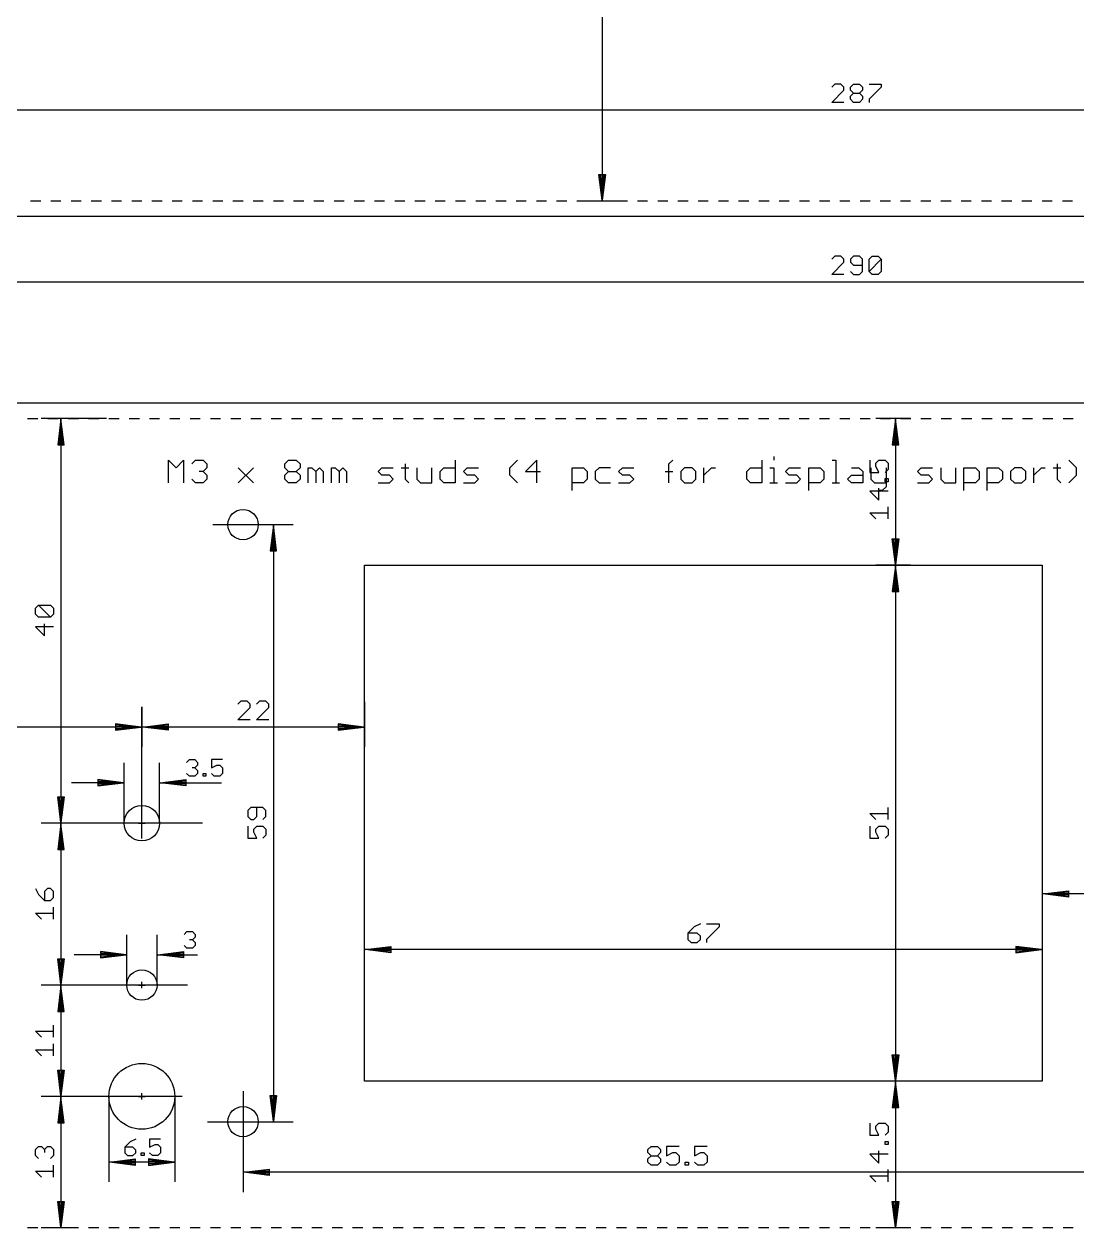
# Model space of a CAD drawing. Extents: x -7 to 590, y -63 to 445.
# Drawn here: x 62.9 to 166.9, y 0 to 119 of the extents above; entities that cross this region are included whole.
import ezdxf

# ---------------------------------------------------------------- set-up
doc = ezdxf.new("R2010")
doc.units = 0
for name, color, linetype in [('137', 1, 'CONTINUOUS'), ('20', 7, 'CONTINUOUS'), ('47', 2, 'CONTINUOUS')]:
    doc.layers.add(name, color=color, linetype=linetype)

msp = doc.modelspace()

# ---------------------------------------------------------------- linework, layer by layer
at = {"layer": '137'}
for p, q in [((136.9691, 76.2496), (136.9691, 75.8749)), ((77.127, 73.627), (77.127, 75.8749)), ((77.127, 75.8749), (77.8763, 75.1256)), ((77.8763, 75.1256), (78.6256, 75.8749)), ((78.6256, 75.8749), (78.6256, 73.627)), ((79.429, 75.5003), (79.8036, 75.8749)), ((79.8036, 75.8749), (80.5529, 75.8749)), ((80.5529, 75.8749), (80.9276, 75.5003)), ((80.9276, 75.1256), (80.5529, 74.751)), ((80.9276, 75.5003), (80.9276, 75.1256)), ((84.0329, 75.1256), (85.5315, 73.627)), ((84.0329, 73.627), (85.5315, 75.1256)), ((88.6368, 75.5003), (89.0115, 75.8749)), ((88.6368, 75.1256), (88.6368, 75.5003)), ((89.0115, 74.751), (88.6368, 75.1256)), ((89.0115, 75.8749), (89.7608, 75.8749)), ((89.7608, 75.8749), (90.1354, 75.5003)), ((90.1354, 75.1256), (89.7608, 74.751)), ((90.1354, 75.5003), (90.1354, 75.1256)), ((90.9388, 73.627), (90.9388, 75.1256)), ((90.9388, 75.1256), (91.3134, 75.1256)), ((91.3134, 75.1256), (91.6881, 74.751)), ((91.6881, 74.751), (92.0628, 75.1256)), ((92.0628, 75.1256), (92.4374, 74.751)), ((93.2408, 73.627), (93.2408, 75.1256)), ((93.2408, 75.1256), (93.6154, 75.1256)), ((93.6154, 75.1256), (93.9901, 74.751)), ((93.9901, 74.751), (94.3647, 75.1256)), ((94.3647, 75.1256), (94.7394, 74.751)), ((97.8447, 74.751), (98.2193, 75.1256)), ((98.2193, 75.1256), (99.3433, 75.1256)), ((100.1467, 75.1256), (100.896, 75.1256)), ((100.5213, 75.5003), (100.5213, 74.0017)), ((101.6813, 75.1256), (101.6813, 74.0017)), ((103.1799, 73.627), (103.1799, 75.1256)), ((103.9833, 74.751), (104.3579, 75.1256)), ((104.3579, 75.1256), (105.4819, 75.1256)), ((105.4819, 75.8749), (105.4819, 73.627)), ((106.2852, 74.751), (106.6599, 75.1256)), ((106.6599, 75.1256), (107.7838, 75.1256)), ((110.8892, 75.1256), (111.6385, 75.8749)), ((110.8892, 74.3763), (110.8892, 75.1256)), ((113.5478, 75.8749), (112.4238, 74.751)), ((113.5478, 73.627), (113.5478, 75.8749)), ((117.0277, 72.8777), (117.0277, 75.1256)), ((117.0277, 75.1256), (118.1517, 75.1256)), ((118.1517, 75.1256), (118.5264, 74.751)), ((119.7044, 75.1256), (119.3297, 74.751)), ((120.8283, 75.1256), (119.7044, 75.1256)), ((121.6317, 74.751), (122.0063, 75.1256)), ((122.0063, 75.1256), (123.1303, 75.1256)), ((126.6103, 75.5003), (126.9849, 75.8749)), ((126.6103, 73.627), (126.6103, 75.5003)), ((128.1449, 75.1256), (127.7702, 74.751)), ((128.8942, 75.1256), (128.1449, 75.1256)), ((129.2689, 74.751), (128.8942, 75.1256)), ((130.0722, 73.627), (130.0722, 75.1256)), ((130.0722, 74.3763), (130.8215, 75.1256)), ((130.8215, 75.1256), (131.1962, 75.1256)), ((134.2925, 74.751), (134.6671, 75.1256)), ((134.6671, 75.1256), (135.7911, 75.1256)), ((135.7911, 75.8749), (135.7911, 73.627)), ((136.5944, 75.1256), (136.9691, 75.1256)), ((136.9691, 75.1256), (136.9691, 73.627)), ((138.1291, 74.751), (138.5037, 75.1256)), ((138.5037, 75.1256), (139.6277, 75.1256)), ((140.4311, 72.8777), (140.4311, 75.1256)), ((140.4311, 75.1256), (141.555, 75.1256)), ((141.555, 75.1256), (141.9297, 74.751)), ((142.733, 75.8749), (143.1077, 75.8749)), ((143.1077, 75.8749), (143.1077, 73.627)), ((144.6423, 75.1256), (145.3916, 75.1256)), ((145.3916, 75.1256), (145.7663, 74.751)), ((146.5696, 75.1256), (146.5696, 74.0017)), ((148.0682, 75.1256), (148.0682, 73.2523)), ((151.1736, 74.751), (151.5482, 75.1256)), ((151.5482, 75.1256), (152.6722, 75.1256)), ((153.4755, 75.1256), (153.4755, 74.0017)), ((154.9741, 73.627), (154.9741, 75.1256)), ((155.7775, 72.8777), (155.7775, 75.1256)), ((155.7775, 75.1256), (156.9015, 75.1256)), ((156.9015, 75.1256), (157.2761, 74.751)), ((158.0795, 72.8777), (158.0795, 75.1256)), ((158.0795, 75.1256), (159.2034, 75.1256)), ((159.2034, 75.1256), (159.5781, 74.751)), ((160.7561, 75.1256), (160.3814, 74.751)), ((161.5054, 75.1256), (160.7561, 75.1256)), ((161.88, 74.751), (161.5054, 75.1256)), ((162.6834, 73.627), (162.6834, 75.1256)), ((162.6834, 74.3763), (163.4327, 75.1256)), ((163.4327, 75.1256), (163.8073, 75.1256)), ((164.6017, 75.1256), (165.351, 75.1256)), ((164.9763, 75.5003), (164.9763, 74.0017)), ((166.8856, 75.1256), (166.1363, 75.8749)), ((166.8856, 74.3763), (166.8856, 75.1256)), ((79.8036, 73.627), (79.429, 74.0017)), ((80.5529, 74.751), (80.1783, 74.751)), ((80.5529, 74.751), (80.9276, 74.3763)), ((80.9276, 74.0017), (80.5529, 73.627)), ((80.9276, 74.3763), (80.9276, 74.0017)), ((88.6368, 74.3763), (89.0115, 74.751)), ((88.6368, 74.0017), (88.6368, 74.3763)), ((89.0115, 73.627), (88.6368, 74.0017)), ((89.0115, 74.751), (89.7608, 74.751)), ((89.7608, 74.751), (90.1354, 74.3763)), ((90.1354, 74.0017), (89.7608, 73.627)), ((90.1354, 74.3763), (90.1354, 74.0017)), ((91.6881, 74.751), (91.6881, 73.627)), ((92.4374, 74.751), (92.4374, 73.627)), ((93.9901, 74.751), (93.9901, 73.627)), ((94.7394, 74.751), (94.7394, 73.627)), ((98.2193, 74.3763), (97.8447, 74.751)), ((98.9687, 74.3763), (98.2193, 74.3763)), ((99.3433, 74.0017), (98.9687, 74.3763)), ((98.9687, 73.627), (99.3433, 74.0017)), ((100.5213, 74.0017), (100.896, 73.627)), ((101.6813, 74.0017), (102.056, 73.627)), ((103.9833, 74.0017), (103.9833, 74.751)), ((104.3579, 73.627), (103.9833, 74.0017)), ((106.6599, 74.3763), (106.2852, 74.751)), ((107.4092, 74.3763), (106.6599, 74.3763)), ((107.7838, 74.0017), (107.4092, 74.3763)), ((107.4092, 73.627), (107.7838, 74.0017)), ((111.6385, 73.627), (110.8892, 74.3763)), ((112.4238, 74.751), (113.9224, 74.751)), ((118.5264, 74.0017), (118.1517, 73.627)), ((118.5264, 74.751), (118.5264, 74.0017)), ((119.3297, 74.751), (119.3297, 74.0017)), ((119.3297, 74.0017), (119.7044, 73.627)), ((122.0063, 74.3763), (121.6317, 74.751)), ((122.7556, 74.3763), (122.0063, 74.3763)), ((123.1303, 74.0017), (122.7556, 74.3763)), ((122.7556, 73.627), (123.1303, 74.0017)), ((126.2356, 74.751), (126.9849, 74.751)), ((127.7702, 74.751), (127.7702, 74.0017)), ((127.7702, 74.0017), (128.1449, 73.627)), ((128.8942, 73.627), (129.2689, 74.0017)), ((129.2689, 74.0017), (129.2689, 74.751)), ((134.2925, 74.0017), (134.2925, 74.751)), ((134.6671, 73.627), (134.2925, 74.0017)), ((138.5037, 74.3763), (138.1291, 74.751)), ((139.253, 74.3763), (138.5037, 74.3763)), ((139.6277, 74.0017), (139.253, 74.3763)), ((139.253, 73.627), (139.6277, 74.0017)), ((141.9297, 74.0017), (141.555, 73.627)), ((141.9297, 74.751), (141.9297, 74.0017)), ((144.2677, 74.0017), (144.6423, 74.3763)), ((144.6423, 73.627), (144.2677, 74.0017)), ((144.6423, 74.3763), (145.7663, 74.3763)), ((145.7663, 74.751), (145.7663, 73.627)), ((146.5696, 74.0017), (146.9443, 73.627)), ((151.5482, 74.3763), (151.1736, 74.751)), ((152.2975, 74.3763), (151.5482, 74.3763)), ((152.6722, 74.0017), (152.2975, 74.3763)), ((152.2975, 73.627), (152.6722, 74.0017)), ((153.4755, 74.0017), (153.8502, 73.627)), ((157.2761, 74.0017), (156.9015, 73.627)), ((157.2761, 74.751), (157.2761, 74.0017)), ((159.5781, 74.0017), (159.2034, 73.627)), ((159.5781, 74.751), (159.5781, 74.0017)), ((160.3814, 74.751), (160.3814, 74.0017)), ((160.3814, 74.0017), (160.7561, 73.627)), ((161.5054, 73.627), (161.88, 74.0017)), ((161.88, 74.0017), (161.88, 74.751)), ((164.9763, 74.0017), (165.351, 73.627)), ((166.1363, 73.627), (166.8856, 74.3763)), ((80.5529, 73.627), (79.8036, 73.627)), ((89.7608, 73.627), (89.0115, 73.627)), ((97.8447, 73.627), (98.9687, 73.627)), ((102.056, 73.627), (103.1799, 73.627)), ((105.4819, 73.627), (104.3579, 73.627)), ((106.2852, 73.627), (107.4092, 73.627)), ((118.1517, 73.627), (117.0277, 73.627)), ((119.7044, 73.627), (120.8283, 73.627)), ((121.6317, 73.627), (122.7556, 73.627)), ((128.1449, 73.627), (128.8942, 73.627)), ((135.7911, 73.627), (134.6671, 73.627)), ((136.5944, 73.627), (137.3438, 73.627)), ((138.1291, 73.627), (139.253, 73.627)), ((141.555, 73.627), (140.4311, 73.627)), ((142.733, 73.627), (143.4823, 73.627)), ((145.7663, 73.627), (144.6423, 73.627)), ((146.9443, 73.627), (148.0682, 73.627)), ((147.6936, 72.8777), (147.3189, 72.8777)), ((148.0682, 73.2523), (147.6936, 72.8777)), ((151.1736, 73.627), (152.2975, 73.627)), ((153.8502, 73.627), (154.9741, 73.627)), ((156.9015, 73.627), (155.7775, 73.627)), ((159.2034, 73.627), (158.0795, 73.627)), ((160.7561, 73.627), (161.5054, 73.627)), ((81.5, 69.5), (89.45, 69.5)), ((87.5, 69.435), (87.1808, 66.9)), ((87.5, 69.435), (87.24, 66.9)), ((87.5, 69.435), (87.37, 66.9)), ((87.5, 69.435), (87.5, 10.565)), ((87.8192, 66.9), (87.5, 69.435)), ((87.63, 66.9), (87.5, 69.435)), ((87.76, 66.9), (87.5, 69.435)), ((87.1808, 66.9), (87.8192, 66.9)), ((85.2698, 41.5488), (84.9701, 41.2491)), ((84.9701, 41.2491), (84.9701, 40.6496)), ((84.9701, 40.6496), (85.2698, 40.3499)), ((86.4687, 41.5488), (85.2698, 41.5488)), ((85.5695, 40.3499), (85.8692, 40.6496)), ((85.8692, 40.6496), (85.8692, 41.5488)), ((86.7684, 41.2491), (86.4687, 41.5488)), ((86.4687, 40.3499), (86.7684, 40.6496)), ((86.7684, 40.6496), (86.7684, 41.2491)), ((84.9701, 39.7072), (84.9701, 38.5083)), ((85.2698, 40.3499), (85.5695, 40.3499)), ((85.5695, 39.4075), (85.8692, 39.7072)), ((85.5695, 39.1078), (85.5695, 39.4075)), ((85.8692, 39.7072), (86.4687, 39.7072)), ((86.4687, 39.7072), (86.7684, 39.4075)), ((86.7684, 39.4075), (86.7684, 38.8081)), ((84.9701, 38.5083), (85.8692, 38.5083)), ((85.8692, 38.5083), (85.5695, 39.1078)), ((86.7684, 38.8081), (86.4687, 38.5083)), ((84.5, 13.5), (84.5, 3.55)), ((87.5, 10.565), (87.1808, 13.1)), ((87.1808, 13.1), (87.8192, 13.1)), ((87.5, 10.565), (87.24, 13.1)), ((87.5, 10.565), (87.37, 13.1)), ((87.8192, 13.1), (87.5, 10.565)), ((87.63, 13.1), (87.5, 10.565)), ((87.76, 13.1), (87.5, 10.565)), ((81, 10.5), (89.45, 10.5)), ((124.5369, 7.7472), (124.8451, 8.0554)), ((124.5369, 7.439), (124.5369, 7.7472)), ((124.8451, 7.1308), (124.5369, 7.439)), ((124.8451, 8.0554), (125.4615, 8.0554)), ((125.4615, 8.0554), (125.7697, 7.7472)), ((125.7697, 7.439), (125.4615, 7.1308)), ((125.7697, 7.7472), (125.7697, 7.439)), ((127.6112, 8.0554), (126.3784, 8.0554)), ((126.3784, 8.0554), (126.3784, 7.1308)), ((126.3784, 7.1308), (126.9948, 7.439)), ((126.9948, 7.439), (127.303, 7.439)), ((127.303, 7.439), (127.6112, 7.1308)), ((130.3736, 8.0554), (129.1408, 8.0554)), ((129.1408, 8.0554), (129.1408, 7.1308)), ((129.1408, 7.1308), (129.7572, 7.439)), ((129.7572, 7.439), (130.0654, 7.439)), ((130.0654, 7.439), (130.3736, 7.1308)), ((124.5369, 6.8226), (124.8451, 7.1308)), ((124.5369, 6.5144), (124.5369, 6.8226)), ((124.8451, 6.2062), (124.5369, 6.5144)), ((124.8451, 7.1308), (125.4615, 7.1308)), ((125.4615, 6.2062), (124.8451, 6.2062)), ((125.4615, 7.1308), (125.7697, 6.8226)), ((125.7697, 6.5144), (125.4615, 6.2062)), ((125.7697, 6.8226), (125.7697, 6.5144)), ((126.6866, 6.2062), (126.3784, 6.5144)), ((127.303, 6.2062), (126.6866, 6.2062)), ((127.6112, 6.5144), (127.303, 6.2062)), ((127.6112, 7.1308), (127.6112, 6.5144)), ((128.22, 6.2062), (128.22, 6.5144)), ((128.22, 6.5144), (128.5282, 6.5144)), ((128.5282, 6.2062), (128.22, 6.2062)), ((128.5282, 6.5144), (128.5282, 6.2062)), ((129.449, 6.2062), (129.1408, 6.5144)), ((130.0654, 6.2062), (129.449, 6.2062)), ((130.3736, 6.5144), (130.0654, 6.2062)), ((130.3736, 7.1308), (130.3736, 6.5144)), ((84.565, 5.5), (87.1, 5.8192)), ((84.565, 5.5), (87.1, 5.76)), ((84.565, 5.5), (87.1, 5.63)), ((169.935, 5.5), (84.565, 5.5)), ((87.1, 5.1808), (84.565, 5.5)), ((87.1, 5.37), (84.565, 5.5)), ((87.1, 5.24), (84.565, 5.5)), ((87.1, 5.8192), (87.1, 5.1808))]:
    msp.add_line(p, q, dxfattribs=at)
for centre in [(84.5, 69.5), (84.5, 10.5)]:
    msp.add_circle(centre, 1.5, dxfattribs=at)
at = {"layer": '20'}
for p, q in [((63.5, 101.5), (64.5, 101.5)), ((65.5, 101.5), (66.5, 101.5)), ((67.5, 101.5), (68.5, 101.5)), ((69.5, 101.5), (70.5, 101.5)), ((71.5, 101.5), (72.5, 101.5)), ((73.5, 101.5), (74.5, 101.5)), ((75.5, 101.5), (76.5, 101.5)), ((77.5, 101.5), (78.5, 101.5)), ((79.5, 101.5), (80.5, 101.5)), ((81.5, 101.5), (82.5, 101.5)), ((83.5, 101.5), (84.5, 101.5)), ((85.5, 101.5), (86.5, 101.5)), ((87.5, 101.5), (88.5, 101.5)), ((89.5, 101.5), (90.5, 101.5)), ((91.5, 101.5), (92.5, 101.5)), ((93.5, 101.5), (94.5, 101.5)), ((95.5, 101.5), (96.5, 101.5)), ((97.5, 101.5), (98.5, 101.5)), ((99.5, 101.5), (100.5, 101.5)), ((101.5, 101.5), (102.5, 101.5)), ((103.5, 101.5), (104.5, 101.5)), ((105.5, 101.5), (106.5, 101.5)), ((107.5, 101.5), (108.5, 101.5)), ((109.5, 101.5), (110.5, 101.5)), ((111.5, 101.5), (112.5, 101.5)), ((113.5, 101.5), (114.5, 101.5)), ((115.5, 101.5), (116.5, 101.5)), ((117.5, 101.5), (118.5, 101.5)), ((119.5, 101.5), (120.5, 101.5)), ((121.5, 101.5), (122.5, 101.5)), ((123.5, 101.5), (124.5, 101.5)), ((125.5, 101.5), (126.5, 101.5)), ((127.5, 101.5), (128.5, 101.5)), ((129.5, 101.5), (130.5, 101.5)), ((131.5, 101.5), (132.5, 101.5)), ((133.5, 101.5), (134.5, 101.5)), ((135.5, 101.5), (136.5, 101.5)), ((137.5, 101.5), (138.5, 101.5)), ((139.5, 101.5), (140.5, 101.5)), ((141.5, 101.5), (142.5, 101.5)), ((143.5, 101.5), (144.5, 101.5)), ((145.5, 101.5), (146.5, 101.5)), ((147.5, 101.5), (148.5, 101.5)), ((149.5, 101.5), (150.5, 101.5)), ((151.5, 101.5), (152.5, 101.5)), ((153.5, 101.5), (154.5, 101.5)), ((155.5, 101.5), (156.5, 101.5)), ((157.5, 101.5), (158.5, 101.5)), ((159.5, 101.5), (160.5, 101.5)), ((161.5, 101.5), (162.5, 101.5)), ((163.5, 101.5), (164.5, 101.5)), ((165.5, 101.5), (166.5, 101.5)), ((1.5, 100), (288.5, 100)), ((285, 81.5), (5, 81.5)), ((63.2071, 80), (64.2143, 80)), ((65.2143, 80), (66.2214, 80)), ((67.2214, 80), (68.2286, 80)), ((69.2286, 80), (70.2357, 80)), ((71.2357, 80), (72.2429, 80)), ((73.2429, 80), (74.25, 80)), ((75.25, 80), (76.2571, 80)), ((77.2571, 80), (78.2643, 80)), ((79.2643, 80), (80.2714, 80)), ((81.2714, 80), (82.2786, 80)), ((83.2786, 80), (84.2857, 80)), ((85.2857, 80), (86.2929, 80)), ((87.2929, 80), (88.3, 80)), ((89.3, 80), (90.3071, 80)), ((91.3071, 80), (92.3143, 80)), ((93.3143, 80), (94.3214, 80)), ((95.3214, 80), (96.3286, 80)), ((97.3286, 80), (98.3357, 80)), ((99.3357, 80), (100.3429, 80)), ((101.3429, 80), (102.35, 80)), ((103.35, 80), (104.3571, 80)), ((105.3571, 80), (106.3643, 80)), ((107.3643, 80), (108.3714, 80)), ((109.3714, 80), (110.3786, 80)), ((111.3786, 80), (112.3857, 80)), ((113.3857, 80), (114.3929, 80)), ((115.3929, 80), (116.4, 80)), ((117.4, 80), (118.4071, 80)), ((119.4071, 80), (120.4143, 80)), ((121.4143, 80), (122.4214, 80)), ((123.4214, 80), (124.4286, 80)), ((125.4286, 80), (126.4357, 80)), ((127.4357, 80), (128.4429, 80)), ((129.4429, 80), (130.45, 80)), ((131.45, 80), (132.4571, 80)), ((133.4571, 80), (134.4643, 80)), ((135.4643, 80), (136.4714, 80)), ((137.4714, 80), (138.4786, 80)), ((139.4786, 80), (140.4857, 80)), ((141.4857, 80), (142.4929, 80)), ((143.4929, 80), (144.5, 80)), ((145.5, 80), (146.5071, 80)), ((147.5071, 80), (148.5143, 80)), ((149.5143, 80), (150.5214, 80)), ((151.5214, 80), (152.5286, 80)), ((153.5286, 80), (154.5357, 80)), ((155.5357, 80), (156.5429, 80)), ((157.5429, 80), (158.55, 80)), ((159.55, 80), (160.5571, 80)), ((161.5571, 80), (162.5643, 80)), ((163.5643, 80), (164.5714, 80)), ((165.5714, 80), (166.5786, 80)), ((96.5, 65.5), (163.5, 65.5)), ((96.5, 14.5), (96.5, 65.5)), ((163.5, 65.5), (163.5, 14.5)), ((163.5, 14.5), (96.5, 14.5)), ((64.2143, 0), (63.2071, 0)), ((66.2214, 0), (65.2143, 0)), ((68.2286, 0), (67.2214, 0)), ((70.2357, 0), (69.2286, 0)), ((72.2429, 0), (71.2357, 0)), ((74.25, 0), (73.2429, 0)), ((76.2571, 0), (75.25, 0)), ((78.2643, 0), (77.2571, 0)), ((80.2714, 0), (79.2643, 0)), ((82.2786, 0), (81.2714, 0)), ((84.2857, 0), (83.2786, 0)), ((86.2929, 0), (85.2857, 0)), ((88.3, 0), (87.2929, 0)), ((90.3071, 0), (89.3, 0)), ((92.3143, 0), (91.3071, 0)), ((94.3214, 0), (93.3143, 0)), ((96.3286, 0), (95.3214, 0)), ((98.3357, 0), (97.3286, 0)), ((100.3429, 0), (99.3357, 0)), ((102.35, 0), (101.3429, 0)), ((104.3571, 0), (103.35, 0)), ((106.3643, 0), (105.3571, 0)), ((108.3714, 0), (107.3643, 0)), ((110.3786, 0), (109.3714, 0)), ((112.3857, 0), (111.3786, 0)), ((114.3929, 0), (113.3857, 0)), ((116.4, 0), (115.3929, 0)), ((118.4071, 0), (117.4, 0)), ((120.4143, 0), (119.4071, 0)), ((122.4214, 0), (121.4143, 0)), ((124.4286, 0), (123.4214, 0)), ((126.4357, 0), (125.4286, 0)), ((128.4429, 0), (127.4357, 0)), ((130.45, 0), (129.4429, 0)), ((132.4571, 0), (131.45, 0)), ((134.4643, 0), (133.4571, 0)), ((136.4714, 0), (135.4643, 0)), ((138.4786, 0), (137.4714, 0)), ((140.4857, 0), (139.4786, 0)), ((142.4929, 0), (141.4857, 0)), ((144.5, 0), (143.4929, 0)), ((146.5071, 0), (145.5, 0)), ((148.5143, 0), (147.5071, 0)), ((150.5214, 0), (149.5143, 0)), ((152.5286, 0), (151.5214, 0)), ((154.5357, 0), (153.5286, 0)), ((156.5429, 0), (155.5357, 0)), ((158.55, 0), (157.5429, 0)), ((160.5571, 0), (159.55, 0)), ((162.5643, 0), (161.5571, 0)), ((164.5714, 0), (163.5643, 0)), ((166.5786, 0), (165.5714, 0))]:
    msp.add_line(p, q, dxfattribs=at)
for centre, radius in [((74.5, 40), 1.75), ((74.5, 24), 1.5), ((74.5, 13), 3.25)]:
    msp.add_circle(centre, radius, dxfattribs=at)
at = {"layer": '47'}
for p, q in [((120, 147.935), (120, 101.565)), ((143.0137, 113.0299), (142.7139, 112.7302)), ((143.6131, 113.0299), (143.0137, 113.0299)), ((143.9128, 112.7302), (143.6131, 113.0299)), ((144.5555, 112.7302), (144.8552, 113.0299)), ((144.8552, 113.0299), (145.4547, 113.0299)), ((145.4547, 113.0299), (145.7544, 112.7302)), ((146.3971, 113.0299), (147.596, 113.0299)), ((147.596, 113.0299), (147.596, 112.7302)), ((142.7139, 111.2316), (143.9128, 112.4305)), ((143.9128, 112.4305), (143.9128, 112.7302)), ((144.5555, 112.4305), (144.5555, 112.7302)), ((144.8552, 112.1308), (144.5555, 112.4305)), ((144.5555, 111.831), (144.8552, 112.1308)), ((144.5555, 111.5313), (144.5555, 111.831)), ((144.8552, 112.1308), (145.4547, 112.1308)), ((145.7544, 112.4305), (145.4547, 112.1308)), ((145.4547, 112.1308), (145.7544, 111.831)), ((145.7544, 112.7302), (145.7544, 112.4305)), ((145.7544, 111.831), (145.7544, 111.5313)), ((147.596, 112.7302), (146.3971, 111.5313)), ((143.9128, 111.2316), (142.7139, 111.2316)), ((144.8552, 111.2316), (144.5555, 111.5313)), ((145.4547, 111.2316), (144.8552, 111.2316)), ((145.7544, 111.5313), (145.4547, 111.2316)), ((146.3971, 111.5313), (146.3971, 111.2316)), ((1.565, 110.5), (288.435, 110.5)), ((120, 101.565), (119.6808, 104.1)), ((119.6808, 104.1), (120.3192, 104.1)), ((120, 101.565), (119.74, 104.1)), ((120, 101.565), (119.87, 104.1)), ((120.3192, 104.1), (120, 101.565)), ((120.13, 104.1), (120, 101.565)), ((120.26, 104.1), (120, 101.565)), ((118.5, 101.5), (121.95, 101.5)), ((143.0137, 96.0299), (142.7139, 95.7302)), ((142.7139, 94.2316), (143.9128, 95.4305)), ((143.6131, 96.0299), (143.0137, 96.0299)), ((143.9128, 95.7302), (143.6131, 96.0299)), ((143.9128, 95.4305), (143.9128, 95.7302)), ((144.8552, 96.0299), (144.5555, 95.7302)), ((144.5555, 95.7302), (144.5555, 95.4305)), ((144.5555, 95.4305), (144.8552, 95.1308)), ((145.4547, 96.0299), (144.8552, 96.0299)), ((145.7544, 95.7302), (145.4547, 96.0299)), ((145.7544, 94.5313), (145.7544, 95.7302)), ((146.3971, 95.7302), (146.6968, 96.0299)), ((146.3971, 94.5313), (146.3971, 95.7302)), ((146.3971, 94.5313), (147.596, 95.7302)), ((146.6968, 96.0299), (147.2962, 96.0299)), ((147.2962, 96.0299), (147.596, 95.7302)), ((147.596, 95.7302), (147.596, 94.5313)), ((143.9128, 94.2316), (142.7139, 94.2316)), ((144.5555, 94.5313), (144.8552, 94.2316)), ((144.8552, 95.1308), (145.7544, 95.1308)), ((144.8552, 94.2316), (145.4547, 94.2316)), ((145.4547, 94.2316), (145.7544, 94.5313)), ((146.6968, 94.2316), (146.3971, 94.5313)), ((147.2962, 94.2316), (146.6968, 94.2316)), ((147.596, 94.5313), (147.2962, 94.2316)), ((0.065, 93.5), (289.935, 93.5)), ((71, 80), (64.55, 80)), ((66.5, 79.935), (66.1808, 77.4)), ((66.5, 79.935), (66.24, 77.4)), ((66.5, 79.935), (66.37, 77.4)), ((66.5, 79.935), (66.5, 40.065)), ((66.8192, 77.4), (66.5, 79.935)), ((66.63, 77.4), (66.5, 79.935)), ((66.76, 77.4), (66.5, 79.935)), ((150.5, 80), (147.05, 80)), ((149, 79.935), (148.6808, 77.4)), ((149, 79.935), (148.74, 77.4)), ((149, 79.935), (148.87, 77.4)), ((149, 79.935), (149, 65.565)), ((149.3192, 77.4), (149, 79.935)), ((149.13, 77.4), (149, 79.935)), ((149.26, 77.4), (149, 79.935)), ((66.1808, 77.4), (66.8192, 77.4)), ((148.6808, 77.4), (149.3192, 77.4)), ((146.4701, 75.8651), (146.4701, 74.6662)), ((147.0695, 75.5654), (147.3692, 75.8651)), ((147.0695, 75.2656), (147.0695, 75.5654)), ((147.3692, 74.6662), (147.0695, 75.2656)), ((147.3692, 75.8651), (147.9687, 75.8651)), ((147.9687, 75.8651), (148.2684, 75.5654)), ((148.2684, 74.9659), (147.9687, 74.6662)), ((148.2684, 75.5654), (148.2684, 74.9659)), ((146.4701, 74.6662), (147.3692, 74.6662)), ((147.9687, 73.7454), (147.9687, 74.0451)), ((147.9687, 74.0451), (148.2684, 74.0451)), ((148.2684, 74.0451), (148.2684, 73.7454)), ((148.2684, 72.803), (146.4701, 72.803)), ((146.4701, 72.803), (147.3692, 71.9038)), ((147.3692, 71.9038), (147.3692, 73.1027)), ((148.2684, 73.7454), (147.9687, 73.7454)), ((147.0695, 70.0623), (146.4701, 70.6617)), ((146.4701, 70.6617), (148.2684, 70.6617)), ((148.2684, 70.0623), (148.2684, 71.2612)), ((149, 65.565), (148.6808, 68.1)), ((148.6808, 68.1), (149.3192, 68.1)), ((149, 65.565), (148.74, 68.1)), ((149, 65.565), (148.87, 68.1)), ((149.3192, 68.1), (149, 65.565)), ((149.13, 68.1), (149, 65.565)), ((149.26, 68.1), (149, 65.565)), ((150.5, 65.5), (147.05, 65.5)), ((147.5, 65.5), (150.95, 65.5)), ((149, 65.435), (148.6808, 62.9)), ((149, 65.435), (148.74, 62.9)), ((149, 65.435), (148.87, 62.9)), ((149, 65.435), (149, 14.565)), ((149.3192, 62.9), (149, 65.435)), ((149.13, 62.9), (149, 65.435)), ((149.26, 62.9), (149, 65.435)), ((148.6808, 62.9), (149.3192, 62.9)), ((63.9701, 61.2491), (64.2698, 61.5488)), ((63.9701, 60.6496), (63.9701, 61.2491)), ((64.2698, 61.5488), (65.4687, 61.5488)), ((65.4687, 60.3499), (64.2698, 61.5488)), ((65.4687, 61.5488), (65.7684, 61.2491)), ((65.7684, 61.2491), (65.7684, 60.6496)), ((64.2698, 60.3499), (63.9701, 60.6496)), ((65.4687, 60.3499), (64.2698, 60.3499)), ((64.8692, 58.5083), (64.8692, 59.7072)), ((65.7684, 60.6496), (65.4687, 60.3499)), ((65.7684, 59.4075), (63.9701, 59.4075)), ((63.9701, 59.4075), (64.8692, 58.5083)), ((74.5, 51.5), (74.5, 47.55)), ((74.5, 38.5), (74.5, 51.45)), ((84.2911, 52.0554), (83.9829, 51.7472)), ((83.9829, 50.2062), (85.2157, 51.439)), ((84.9075, 52.0554), (84.2911, 52.0554)), ((85.2157, 51.7472), (84.9075, 52.0554)), ((85.2157, 51.439), (85.2157, 51.7472)), ((86.1327, 52.0554), (85.8245, 51.7472)), ((85.8245, 50.2062), (87.0573, 51.439)), ((86.7491, 52.0554), (86.1327, 52.0554)), ((87.0573, 51.7472), (86.7491, 52.0554)), ((87.0573, 51.439), (87.0573, 51.7472)), ((96.5, 52), (96.5, 47.55)), ((85.2157, 50.2062), (83.9829, 50.2062)), ((87.0573, 50.2062), (85.8245, 50.2062)), ((74.435, 49.5), (1.565, 49.5)), ((74.435, 49.5), (71.9, 49.8192)), ((71.9, 49.8192), (71.9, 49.1808)), ((74.435, 49.5), (71.9, 49.76)), ((74.435, 49.5), (71.9, 49.63)), ((71.9, 49.1808), (74.435, 49.5)), ((71.9, 49.37), (74.435, 49.5)), ((71.9, 49.24), (74.435, 49.5)), ((74.565, 49.5), (77.1, 49.8192)), ((74.565, 49.5), (77.1, 49.76)), ((74.565, 49.5), (77.1, 49.63)), ((96.435, 49.5), (74.565, 49.5)), ((77.1, 49.1808), (74.565, 49.5)), ((77.1, 49.37), (74.565, 49.5)), ((77.1, 49.24), (74.565, 49.5)), ((77.1, 49.8192), (77.1, 49.1808)), ((96.435, 49.5), (93.9, 49.8192)), ((93.9, 49.8192), (93.9, 49.1808)), ((96.435, 49.5), (93.9, 49.76)), ((96.435, 49.5), (93.9, 49.63)), ((93.9, 49.1808), (96.435, 49.5)), ((93.9, 49.37), (96.435, 49.5)), ((93.9, 49.24), (96.435, 49.5)), ((72.75, 40), (72.75, 45.95)), ((76.25, 40), (76.25, 45.95)), ((78.9262, 46.0065), (79.1974, 46.2777)), ((79.1974, 46.2777), (79.7397, 46.2777)), ((79.7397, 45.4642), (79.4685, 45.4642)), ((79.7397, 46.2777), (80.0109, 46.0065)), ((80.0109, 45.7354), (79.7397, 45.4642)), ((79.7397, 45.4642), (80.0109, 45.193)), ((80.0109, 46.0065), (80.0109, 45.7354)), ((82.4666, 46.2777), (81.3819, 46.2777)), ((81.3819, 46.2777), (81.3819, 45.4642)), ((81.3819, 45.4642), (81.9243, 45.7354)), ((81.9243, 45.7354), (82.1954, 45.7354)), ((82.1954, 45.7354), (82.4666, 45.4642)), ((82.4666, 45.4642), (82.4666, 44.9219)), ((72.685, 44), (70.15, 44.3192)), ((70.15, 44.3192), (70.15, 43.6808)), ((72.685, 44), (70.15, 44.26)), ((72.685, 44), (70.15, 44.13)), ((76.315, 44), (78.85, 44.3192)), ((76.315, 44), (78.85, 44.26)), ((76.315, 44), (78.85, 44.13)), ((78.85, 44.3192), (78.85, 43.6808)), ((79.1974, 44.6507), (78.9262, 44.9219)), ((79.7397, 44.6507), (79.1974, 44.6507)), ((80.0109, 44.9219), (79.7397, 44.6507)), ((80.0109, 45.193), (80.0109, 44.9219)), ((80.5634, 44.6507), (80.5634, 44.9219)), ((80.5634, 44.9219), (80.8345, 44.9219)), ((80.8345, 44.6507), (80.5634, 44.6507)), ((80.8345, 44.9219), (80.8345, 44.6507)), ((81.6531, 44.6507), (81.3819, 44.9219)), ((82.1954, 44.6507), (81.6531, 44.6507)), ((82.4666, 44.9219), (82.1954, 44.6507)), ((72.685, 44), (67.55, 44)), ((70.15, 43.6808), (72.685, 44)), ((70.15, 43.87), (72.685, 44)), ((70.15, 43.74), (72.685, 44)), ((76.315, 44), (82.3846, 44)), ((78.85, 43.6808), (76.315, 44)), ((78.85, 43.87), (76.315, 44)), ((78.85, 43.74), (76.315, 44)), ((66.5, 40.065), (66.1808, 42.6)), ((66.1808, 42.6), (66.8192, 42.6)), ((66.5, 40.065), (66.24, 42.6)), ((66.5, 40.065), (66.37, 42.6)), ((66.8192, 42.6), (66.5, 40.065)), ((66.63, 42.6), (66.5, 40.065)), ((66.76, 42.6), (66.5, 40.065)), ((147.0695, 40.3499), (146.4701, 40.9494)), ((146.4701, 40.9494), (148.2684, 40.9494)), ((148.2684, 40.3499), (148.2684, 41.5488)), ((80.5, 40), (64.55, 40)), ((68, 40), (64.55, 40)), ((66.5, 39.935), (66.1808, 37.4)), ((66.5, 39.935), (66.24, 37.4)), ((66.5, 39.935), (66.37, 37.4)), ((66.5, 39.935), (66.5, 24.065)), ((66.8192, 37.4), (66.5, 39.935)), ((66.63, 37.4), (66.5, 39.935)), ((66.76, 37.4), (66.5, 39.935)), ((74.1808, 40), (74.8192, 40)), ((74.5, 39.6808), (74.5, 40.3192)), ((146.4701, 39.7072), (146.4701, 38.5083)), ((147.0695, 39.4075), (147.3692, 39.7072)), ((147.0695, 39.1078), (147.0695, 39.4075)), ((147.3692, 39.7072), (147.9687, 39.7072)), ((147.9687, 39.7072), (148.2684, 39.4075)), ((148.2684, 39.4075), (148.2684, 38.8081)), ((146.4701, 38.5083), (147.3692, 38.5083)), ((147.3692, 38.5083), (147.0695, 39.1078)), ((148.2684, 38.8081), (147.9687, 38.5083)), ((66.1808, 37.4), (66.8192, 37.4)), ((163.5, 36.5), (163.5, 31.05)), ((63.9701, 33.5488), (64.2698, 32.9494)), ((65.169, 33.5488), (64.8692, 33.2491)), ((65.4687, 33.5488), (65.169, 33.5488)), ((65.7684, 33.2491), (65.4687, 33.5488)), ((163.565, 33), (166.1, 33.3192)), ((166.1, 33.3192), (166.1, 32.6808)), ((64.2698, 32.9494), (64.8692, 32.3499)), ((64.8692, 33.2491), (64.8692, 32.3499)), ((64.8692, 32.3499), (65.4687, 32.3499)), ((65.4687, 32.3499), (65.7684, 32.6496)), ((65.7684, 32.6496), (65.7684, 33.2491)), ((163.565, 33), (166.1, 33.26)), ((163.565, 33), (166.1, 33.13)), ((177.435, 33), (163.565, 33)), ((166.1, 32.6808), (163.565, 33)), ((166.1, 32.87), (163.565, 33)), ((166.1, 32.74), (163.565, 33)), ((64.5695, 30.5083), (63.9701, 31.1078)), ((63.9701, 31.1078), (65.7684, 31.1078)), ((65.7684, 30.5083), (65.7684, 31.7072)), ((129.0993, 29.7472), (128.4829, 29.1308)), ((129.7157, 30.0554), (129.0993, 29.7472)), ((130.3245, 30.0554), (131.5573, 30.0554)), ((131.5573, 29.7472), (130.3245, 28.5144)), ((131.5573, 30.0554), (131.5573, 29.7472)), ((73, 24), (73, 28.95)), ((76, 24), (76, 28.95)), ((78.6762, 29.0065), (78.9474, 29.2777)), ((78.9474, 29.2777), (79.4897, 29.2777)), ((79.4897, 29.2777), (79.7609, 29.0065)), ((79.7609, 28.7354), (79.4897, 28.4642)), ((79.7609, 29.0065), (79.7609, 28.7354)), ((96.5, 24.5), (96.5, 29.45)), ((128.4829, 29.1308), (128.4829, 28.5144)), ((129.4075, 29.1308), (128.4829, 29.1308)), ((129.7157, 28.8226), (129.4075, 29.1308)), ((129.7157, 28.5144), (129.7157, 28.8226)), ((163.5, 29.5), (163.5, 25.55)), ((78.9474, 27.6507), (78.6762, 27.9219)), ((79.4897, 27.6507), (78.9474, 27.6507)), ((79.4897, 28.4642), (79.2185, 28.4642)), ((79.4897, 28.4642), (79.7609, 28.193)), ((79.7609, 27.9219), (79.4897, 27.6507)), ((79.7609, 28.193), (79.7609, 27.9219)), ((96.565, 27.5), (99.1, 27.8192)), ((96.565, 27.5), (99.1, 27.76)), ((96.565, 27.5), (99.1, 27.63)), ((163.435, 27.5), (96.565, 27.5)), ((99.1, 27.1808), (96.565, 27.5)), ((99.1, 27.37), (96.565, 27.5)), ((99.1, 27.24), (96.565, 27.5)), ((99.1, 27.8192), (99.1, 27.1808)), ((128.4829, 28.5144), (128.7911, 28.2062)), ((128.7911, 28.2062), (129.4075, 28.2062)), ((129.4075, 28.2062), (129.7157, 28.5144)), ((130.3245, 28.5144), (130.3245, 28.2062)), ((163.435, 27.5), (160.9, 27.8192)), ((160.9, 27.8192), (160.9, 27.1808)), ((163.435, 27.5), (160.9, 27.76)), ((163.435, 27.5), (160.9, 27.63)), ((160.9, 27.1808), (163.435, 27.5)), ((160.9, 27.37), (163.435, 27.5)), ((160.9, 27.24), (163.435, 27.5)), ((66.5, 24.065), (66.1808, 26.6)), ((66.1808, 26.6), (66.8192, 26.6)), ((66.5, 24.065), (66.24, 26.6)), ((66.5, 24.065), (66.37, 26.6)), ((66.8192, 26.6), (66.5, 24.065)), ((66.63, 26.6), (66.5, 24.065)), ((66.76, 26.6), (66.5, 24.065)), ((72.935, 27), (67.8, 27)), ((72.935, 27), (70.4, 27.3192)), ((70.4, 27.3192), (70.4, 26.6808)), ((72.935, 27), (70.4, 27.26)), ((72.935, 27), (70.4, 27.13)), ((70.4, 26.6808), (72.935, 27)), ((70.4, 26.87), (72.935, 27)), ((70.4, 26.74), (72.935, 27)), ((76.065, 27), (78.6, 27.3192)), ((76.065, 27), (78.6, 27.26)), ((76.065, 27), (78.6, 27.13)), ((76.065, 27), (80.0103, 27)), ((78.6, 26.6808), (76.065, 27)), ((78.6, 26.87), (76.065, 27)), ((78.6, 26.74), (76.065, 27)), ((78.6, 27.3192), (78.6, 26.6808)), ((79, 24), (64.55, 24)), ((68, 24), (64.55, 24)), ((66.5, 23.935), (66.1808, 21.4)), ((66.5, 23.935), (66.24, 21.4)), ((66.5, 23.935), (66.37, 21.4)), ((66.5, 23.935), (66.5, 13.065)), ((66.8192, 21.4), (66.5, 23.935)), ((66.63, 21.4), (66.5, 23.935)), ((66.76, 21.4), (66.5, 23.935)), ((74.1808, 24), (74.8192, 24)), ((74.5, 23.6808), (74.5, 24.3192)), ((66.1808, 21.4), (66.8192, 21.4)), ((64.5695, 18.8499), (63.9701, 19.4494)), ((63.9701, 19.4494), (65.7684, 19.4494)), ((65.7684, 18.8499), (65.7684, 20.0488)), ((65.7684, 17.0083), (65.7684, 18.2072)), ((64.5695, 17.0083), (63.9701, 17.6078)), ((63.9701, 17.6078), (65.7684, 17.6078)), ((149, 14.565), (148.6808, 17.1)), ((148.6808, 17.1), (149.3192, 17.1)), ((149, 14.565), (148.74, 17.1)), ((149, 14.565), (148.87, 17.1)), ((149.3192, 17.1), (149, 14.565)), ((149.13, 17.1), (149, 14.565)), ((149.26, 17.1), (149, 14.565)), ((66.5, 13.065), (66.1808, 15.6)), ((66.1808, 15.6), (66.8192, 15.6)), ((66.5, 13.065), (66.24, 15.6)), ((66.5, 13.065), (66.37, 15.6)), ((66.8192, 15.6), (66.5, 13.065)), ((66.63, 15.6), (66.5, 13.065)), ((66.76, 15.6), (66.5, 13.065)), ((150, 14.5), (147.05, 14.5)), ((150.5, 14.5), (147.05, 14.5)), ((149, 14.435), (148.6808, 11.9)), ((149, 14.435), (148.74, 11.9)), ((149, 14.435), (148.87, 11.9)), ((149, 14.435), (149, 0.065)), ((149.3192, 11.9), (149, 14.435)), ((149.13, 11.9), (149, 14.435)), ((149.26, 11.9), (149, 14.435)), ((74.5, 12.6808), (74.5, 13.3192)), ((78.5, 13), (64.55, 13)), ((68, 13), (64.55, 13)), ((66.5, 12.935), (66.1808, 10.4)), ((66.5, 12.935), (66.24, 10.4)), ((66.5, 12.935), (66.37, 10.4)), ((66.5, 12.935), (66.5, 0.065)), ((66.8192, 10.4), (66.5, 12.935)), ((66.63, 10.4), (66.5, 12.935)), ((66.76, 10.4), (66.5, 12.935)), ((71.25, 13), (71.25, 4.55)), ((74.1808, 13), (74.8192, 13)), ((77.75, 13), (77.75, 4.55)), ((148.6808, 11.9), (149.3192, 11.9)), ((66.1808, 10.4), (66.8192, 10.4)), ((146.4701, 10.3651), (146.4701, 9.1662)), ((147.0695, 10.0654), (147.3692, 10.3651)), ((147.0695, 9.7656), (147.0695, 10.0654)), ((147.3692, 9.1662), (147.0695, 9.7656)), ((147.3692, 10.3651), (147.9687, 10.3651)), ((147.9687, 10.3651), (148.2684, 10.0654)), ((148.2684, 10.0654), (148.2684, 9.4659)), ((73.3512, 8.5065), (72.8089, 7.9642)), ((73.8935, 8.7777), (73.3512, 8.5065)), ((76.3493, 8.7777), (75.2646, 8.7777)), ((75.2646, 8.7777), (75.2646, 7.9642)), ((146.4701, 9.1662), (147.3692, 9.1662)), ((148.2684, 9.4659), (147.9687, 9.1662)), ((147.9687, 8.2454), (147.9687, 8.5451)), ((147.9687, 8.5451), (148.2684, 8.5451)), ((148.2684, 8.5451), (148.2684, 8.2454)), ((63.9701, 7.7491), (64.2698, 8.0488)), ((63.9701, 7.1496), (63.9701, 7.7491)), ((64.2698, 6.8499), (63.9701, 7.1496)), ((64.2698, 8.0488), (64.5695, 8.0488)), ((64.5695, 8.0488), (64.8692, 7.7491)), ((64.8692, 7.7491), (65.169, 8.0488)), ((64.8692, 7.7491), (64.8692, 7.4493)), ((65.169, 8.0488), (65.4687, 8.0488)), ((65.4687, 8.0488), (65.7684, 7.7491)), ((65.7684, 7.1496), (65.4687, 6.8499)), ((65.7684, 7.7491), (65.7684, 7.1496)), ((72.8089, 7.9642), (72.8089, 7.4219)), ((73.6224, 7.9642), (72.8089, 7.9642)), ((72.8089, 7.4219), (73.08, 7.1507)), ((73.08, 7.1507), (73.6224, 7.1507)), ((73.8935, 7.693), (73.6224, 7.9642)), ((73.6224, 7.1507), (73.8935, 7.4219)), ((73.8935, 7.4219), (73.8935, 7.693)), ((74.446, 7.1507), (74.446, 7.4219)), ((74.446, 7.4219), (74.7172, 7.4219)), ((74.7172, 7.1507), (74.446, 7.1507)), ((74.7172, 7.4219), (74.7172, 7.1507)), ((75.2646, 7.9642), (75.8069, 8.2354)), ((75.5358, 7.1507), (75.2646, 7.4219)), ((76.0781, 7.1507), (75.5358, 7.1507)), ((75.8069, 8.2354), (76.0781, 8.2354)), ((76.0781, 8.2354), (76.3493, 7.9642)), ((76.3493, 7.4219), (76.0781, 7.1507)), ((76.3493, 7.9642), (76.3493, 7.4219)), ((148.2684, 7.303), (146.4701, 7.303)), ((146.4701, 7.303), (147.3692, 6.4038)), ((147.3692, 6.4038), (147.3692, 7.6027)), ((148.2684, 8.2454), (147.9687, 8.2454)), ((65.7684, 5.0083), (65.7684, 6.2072)), ((71.315, 6.5), (73.85, 6.8192)), ((71.315, 6.5), (73.85, 6.76)), ((71.315, 6.5), (73.85, 6.63)), ((77.685, 6.5), (71.315, 6.5)), ((73.85, 6.1808), (71.315, 6.5)), ((73.85, 6.37), (71.315, 6.5)), ((73.85, 6.24), (71.315, 6.5)), ((73.85, 6.8192), (73.85, 6.1808)), ((77.685, 6.5), (75.15, 6.8192)), ((75.15, 6.8192), (75.15, 6.1808)), ((77.685, 6.5), (75.15, 6.76)), ((77.685, 6.5), (75.15, 6.63)), ((75.15, 6.1808), (77.685, 6.5)), ((75.15, 6.37), (77.685, 6.5)), ((75.15, 6.24), (77.685, 6.5)), ((64.5695, 5.0083), (63.9701, 5.6078)), ((63.9701, 5.6078), (65.7684, 5.6078)), ((147.0695, 4.5623), (146.4701, 5.1617)), ((146.4701, 5.1617), (148.2684, 5.1617)), ((148.2684, 4.5623), (148.2684, 5.7612)), ((66.5, 0.065), (66.1808, 2.6)), ((66.1808, 2.6), (66.8192, 2.6)), ((66.5, 0.065), (66.24, 2.6)), ((66.5, 0.065), (66.37, 2.6)), ((66.8192, 2.6), (66.5, 0.065)), ((66.63, 2.6), (66.5, 0.065)), ((66.76, 2.6), (66.5, 0.065)), ((149, 0.065), (148.6808, 2.6)), ((148.6808, 2.6), (149.3192, 2.6)), ((149, 0.065), (148.74, 2.6)), ((149, 0.065), (148.87, 2.6)), ((149.3192, 2.6), (149, 0.065)), ((149.13, 2.6), (149, 0.065)), ((149.26, 2.6), (149, 0.065)), ((67.5, 0), (64.55, 0)), ((150.5, 0), (147.05, 0))]:
    msp.add_line(p, q, dxfattribs=at)

doc.saveas('drawing.dxf')
